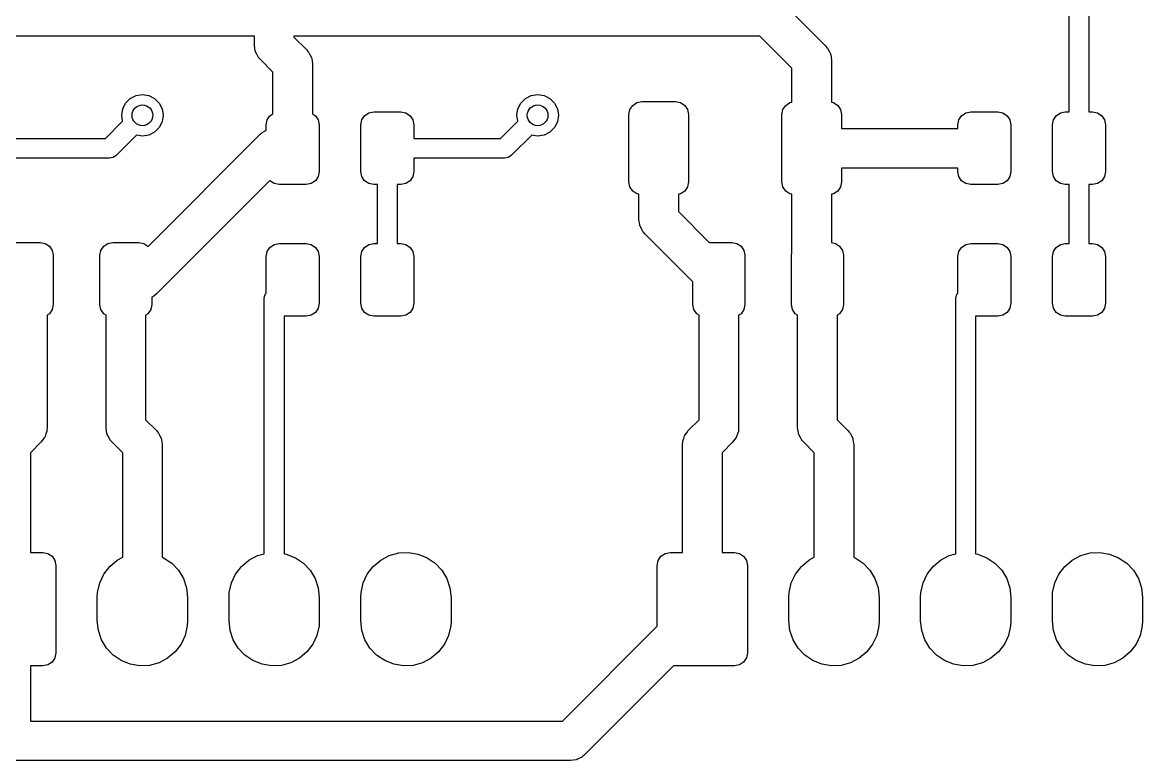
# Model space of a CAD drawing. Extents: x 2.94 to 6.46, y -5.12 to -3.34.
# Drawn here: x 5.609 to 6.459, y -5.115 to -4.554 of the extents above; entities that cross this region are included whole.
import ezdxf

# ---------------------------------------------------------------- set-up
doc = ezdxf.new("R2010")
doc.units = 0
doc.header["$MEASUREMENT"] = 0
doc.layers.add('BLACK', color=7, linetype='CONTINUOUS')

msp = doc.modelspace()

# ---------------------------------------------------------------- linework, layer by layer
at = {"layer": 'BLACK', "linetype": 'CONTINUOUS'}
for p, q in [((6.18561, -4.53939), (6.21868, -4.57246)), ((6.40343, -4.62244), (6.40343, -4.53903)), ((6.41843, -4.53593), (6.41843, -4.62244)), ((5.785, -4.565), (5.30407, -4.565)), ((5.785, -4.57185), (5.785, -4.565)), ((6.16879, -4.565), (5.815, -4.565)), ((5.815, -4.565), (5.815, -4.56564)), ((5.815, -4.56564), (5.82468, -4.57532)), ((6.19307, -4.58928), (6.16879, -4.565)), ((5.78535, -4.57394), (5.785, -4.57185)), ((5.7856, -4.57604), (5.78535, -4.57394)), ((6.21868, -4.57246), (6.21966, -4.57364)), ((6.21966, -4.57364), (6.21992, -4.57388)), ((6.21992, -4.57388), (6.22003, -4.57407)), ((6.22003, -4.57407), (6.22034, -4.57445)), ((6.22034, -4.57445), (6.22126, -4.57635)), ((5.78575, -4.57636), (5.7856, -4.57604)), ((5.78581, -4.57671), (5.78575, -4.57636)), ((5.78681, -4.57857), (5.78581, -4.57671)), ((5.78773, -4.58048), (5.78681, -4.57857)), ((5.78804, -4.58085), (5.78773, -4.58048)), ((5.78815, -4.58104), (5.78804, -4.58085)), ((5.78841, -4.58128), (5.78815, -4.58104)), ((5.78939, -4.58246), (5.78841, -4.58128)), ((5.79907, -4.59214), (5.78939, -4.58246)), ((5.82468, -4.57532), (5.82567, -4.57649)), ((5.82567, -4.57649), (5.82593, -4.57673)), ((5.82593, -4.57673), (5.82603, -4.57692)), ((5.82603, -4.57692), (5.82635, -4.5773)), ((5.82635, -4.5773), (5.82726, -4.57921)), ((5.82726, -4.57921), (5.82827, -4.58107)), ((5.82827, -4.58107), (5.82832, -4.58142)), ((5.82832, -4.58142), (5.82848, -4.58174)), ((5.82848, -4.58174), (5.82873, -4.58384)), ((6.22126, -4.57635), (6.22226, -4.57821)), ((6.22226, -4.57821), (6.22232, -4.57856)), ((6.22232, -4.57856), (6.22248, -4.57889)), ((6.22248, -4.57889), (6.22272, -4.58099)), ((6.22272, -4.58099), (6.22307, -4.58307)), ((6.22307, -4.58307), (6.22307, -4.61501)), ((5.82873, -4.58384), (5.82907, -4.58593)), ((5.82907, -4.58593), (5.82907, -4.62379)), ((6.19307, -4.61501), (6.19307, -4.58928)), ((5.79907, -4.62379), (5.79907, -4.59214)), ((5.68502, -4.62013), (5.68726, -4.61574)), ((5.68726, -4.61574), (5.69074, -4.61226)), ((5.69074, -4.61226), (5.69513, -4.61002)), ((5.69513, -4.61002), (5.7, -4.60925)), ((5.7, -4.60925), (5.70487, -4.61002)), ((5.70487, -4.61002), (5.70926, -4.61226)), ((5.70926, -4.61226), (5.71274, -4.61574)), ((5.71274, -4.61574), (5.71498, -4.62013)), ((5.98502, -4.62013), (5.98726, -4.61574)), ((5.98726, -4.61574), (5.99074, -4.61226)), ((5.99074, -4.61226), (5.99513, -4.61002)), ((5.99513, -4.61002), (6, -4.60925)), ((6, -4.60925), (6.00487, -4.61002)), ((6.00487, -4.61002), (6.00926, -4.61226)), ((6.00926, -4.61226), (6.01274, -4.61574)), ((6.01274, -4.61574), (6.01498, -4.62013)), ((6.07004, -4.62064), (6.07217, -4.61745)), ((6.07217, -4.61745), (6.07537, -4.61532)), ((6.07537, -4.61532), (6.07913, -4.61457)), ((6.07913, -4.61457), (6.10472, -4.61457)), ((6.10472, -4.61457), (6.10849, -4.61532)), ((6.10849, -4.61532), (6.11168, -4.61745)), ((6.11168, -4.61745), (6.11382, -4.62064)), ((6.18618, -4.62064), (6.18832, -4.61745)), ((6.18832, -4.61745), (6.19151, -4.61532)), ((6.19151, -4.61532), (6.19307, -4.61501)), ((6.22307, -4.61501), (6.22463, -4.61532)), ((6.22463, -4.61532), (6.22783, -4.61745)), ((6.22783, -4.61745), (6.22996, -4.62064)), ((5.68425, -4.625), (5.68502, -4.62013)), ((5.68495, -4.62944), (5.68425, -4.625)), ((5.71498, -4.62013), (5.71575, -4.625)), ((5.71575, -4.625), (5.71498, -4.62987)), ((5.79465, -4.62852), (5.79678, -4.62532)), ((5.79678, -4.62532), (5.79907, -4.62379)), ((5.82907, -4.62379), (5.83137, -4.62532)), ((5.83137, -4.62532), (5.8335, -4.62852)), ((5.8665, -4.62852), (5.86863, -4.62532)), ((5.86863, -4.62532), (5.87182, -4.62319)), ((5.87182, -4.62319), (5.87559, -4.62244)), ((5.87559, -4.62244), (5.89626, -4.62244)), ((5.89626, -4.62244), (5.90003, -4.62319)), ((5.90003, -4.62319), (5.90322, -4.62532)), ((5.90322, -4.62532), (5.90535, -4.62852)), ((5.98425, -4.625), (5.98502, -4.62013)), ((5.98495, -4.62944), (5.98425, -4.625)), ((6.01498, -4.62013), (6.01575, -4.625)), ((6.01575, -4.625), (6.01498, -4.62987)), ((6.06929, -4.62441), (6.07004, -4.62064)), ((6.06929, -4.67559), (6.06929, -4.62441)), ((6.11382, -4.62064), (6.11457, -4.62441)), ((6.11457, -4.62441), (6.11457, -4.67559)), ((6.18543, -4.62441), (6.18618, -4.62064)), ((6.18543, -4.67559), (6.18543, -4.62441)), ((6.22996, -4.62064), (6.23071, -4.62441)), ((6.23071, -4.62441), (6.23071, -4.635)), ((6.31965, -4.62852), (6.32178, -4.62532)), ((6.32178, -4.62532), (6.32497, -4.62319)), ((6.32497, -4.62319), (6.32874, -4.62244)), ((6.32874, -4.62244), (6.34941, -4.62244)), ((6.34941, -4.62244), (6.35318, -4.62319)), ((6.35318, -4.62319), (6.35637, -4.62532)), ((6.35637, -4.62532), (6.3585, -4.62852)), ((6.3915, -4.62852), (6.39363, -4.62532)), ((6.39363, -4.62532), (6.39682, -4.62319)), ((6.39682, -4.62319), (6.40059, -4.62244)), ((6.40059, -4.62244), (6.40343, -4.62244)), ((6.41843, -4.62244), (6.42126, -4.62244)), ((6.42126, -4.62244), (6.42503, -4.62319)), ((6.42503, -4.62319), (6.42822, -4.62532)), ((6.42822, -4.62532), (6.43035, -4.62852)), ((5.67189, -4.6425), (5.68495, -4.62944)), ((5.71274, -4.63426), (5.70926, -4.63774)), ((5.71498, -4.62987), (5.71274, -4.63426)), ((5.7939, -4.63228), (5.79465, -4.62852)), ((5.7939, -4.63648), (5.7939, -4.63228)), ((5.8335, -4.62852), (5.83425, -4.63228)), ((5.83425, -4.63228), (5.83425, -4.66772)), ((5.86575, -4.63228), (5.8665, -4.62852)), ((5.86575, -4.66772), (5.86575, -4.63228)), ((5.90535, -4.62852), (5.9061, -4.63228)), ((5.9061, -4.63228), (5.9061, -4.6425)), ((5.97189, -4.6425), (5.98495, -4.62944)), ((6.01274, -4.63426), (6.00926, -4.63774)), ((6.01498, -4.62987), (6.01274, -4.63426)), ((6.3189, -4.63228), (6.31965, -4.62852)), ((6.3189, -4.635), (6.3189, -4.63228)), ((6.3585, -4.62852), (6.35925, -4.63228)), ((6.35925, -4.63228), (6.35925, -4.66772)), ((6.39075, -4.63228), (6.3915, -4.62852)), ((6.39075, -4.66772), (6.39075, -4.63228)), ((6.43035, -4.62852), (6.4311, -4.63228)), ((6.4311, -4.63228), (6.4311, -4.66772)), ((5.3811, -4.6425), (5.67189, -4.6425)), ((5.69556, -4.64005), (5.68029, -4.65531)), ((5.7, -4.64075), (5.69556, -4.64005)), ((5.70487, -4.63998), (5.7, -4.64075)), ((5.7043, -4.72449), (5.78939, -4.63939)), ((5.70926, -4.63774), (5.70487, -4.63998)), ((5.78939, -4.63939), (5.79057, -4.63841)), ((5.79057, -4.63841), (5.79081, -4.63815)), ((5.79081, -4.63815), (5.791, -4.63804)), ((5.791, -4.63804), (5.79137, -4.63773)), ((5.79137, -4.63773), (5.79328, -4.63681)), ((5.79328, -4.63681), (5.7939, -4.63648)), ((5.9061, -4.6425), (5.97189, -4.6425)), ((5.99556, -4.64005), (5.98029, -4.65531)), ((6, -4.64075), (5.99556, -4.64005)), ((6.00487, -4.63998), (6, -4.64075)), ((6.00926, -4.63774), (6.00487, -4.63998)), ((6.23071, -4.635), (6.3189, -4.635)), ((5.675, -4.6575), (5.3811, -4.6575)), ((5.67622, -4.65722), (5.675, -4.6575)), ((5.67747, -4.65708), (5.67622, -4.65722)), ((5.67783, -4.65685), (5.67747, -4.65708)), ((5.67825, -4.65676), (5.67783, -4.65685)), ((5.67923, -4.65598), (5.67825, -4.65676)), ((5.68029, -4.65531), (5.67923, -4.65598)), ((5.975, -4.6575), (5.9061, -4.6575)), ((5.9061, -4.6575), (5.9061, -4.66772)), ((5.97622, -4.65722), (5.975, -4.6575)), ((5.97747, -4.65708), (5.97622, -4.65722)), ((5.97783, -4.65685), (5.97747, -4.65708)), ((5.97825, -4.65676), (5.97783, -4.65685)), ((5.97923, -4.65598), (5.97825, -4.65676)), ((5.98029, -4.65531), (5.97923, -4.65598)), ((5.83425, -4.66772), (5.8335, -4.67148)), ((5.8665, -4.67148), (5.86575, -4.66772)), ((5.9061, -4.66772), (5.90535, -4.67148)), ((6.3189, -4.665), (6.23071, -4.665)), ((6.23071, -4.665), (6.23071, -4.67559)), ((6.3189, -4.66772), (6.3189, -4.665)), ((6.31965, -4.67148), (6.3189, -4.66772)), ((6.35925, -4.66772), (6.3585, -4.67148)), ((6.3915, -4.67148), (6.39075, -4.66772)), ((6.4311, -4.66772), (6.43035, -4.67148)), ((5.79668, -4.67453), (5.71061, -4.76061)), ((5.79678, -4.67468), (5.79668, -4.67453)), ((5.79997, -4.67681), (5.79678, -4.67468)), ((5.80374, -4.67756), (5.79997, -4.67681)), ((5.82818, -4.67681), (5.82441, -4.67756)), ((5.83137, -4.67468), (5.82818, -4.67681)), ((5.8335, -4.67148), (5.83137, -4.67468)), ((5.86863, -4.67468), (5.8665, -4.67148)), ((5.87182, -4.67681), (5.86863, -4.67468)), ((5.87559, -4.67756), (5.87182, -4.67681)), ((5.90003, -4.67681), (5.89626, -4.67756)), ((5.90322, -4.67468), (5.90003, -4.67681)), ((5.90535, -4.67148), (5.90322, -4.67468)), ((6.07004, -4.67936), (6.06929, -4.67559)), ((6.11457, -4.67559), (6.11382, -4.67936)), ((6.18618, -4.67936), (6.18543, -4.67559)), ((6.23071, -4.67559), (6.22996, -4.67936)), ((6.32178, -4.67468), (6.31965, -4.67148)), ((6.32497, -4.67681), (6.32178, -4.67468)), ((6.32874, -4.67756), (6.32497, -4.67681)), ((6.35318, -4.67681), (6.34941, -4.67756)), ((6.35637, -4.67468), (6.35318, -4.67681)), ((6.3585, -4.67148), (6.35637, -4.67468)), ((6.39363, -4.67468), (6.3915, -4.67148)), ((6.39682, -4.67681), (6.39363, -4.67468)), ((6.40059, -4.67756), (6.39682, -4.67681)), ((6.42503, -4.67681), (6.42126, -4.67756)), ((6.42822, -4.67468), (6.42503, -4.67681)), ((6.43035, -4.67148), (6.42822, -4.67468)), ((5.82441, -4.67756), (5.80374, -4.67756)), ((5.87843, -4.67756), (5.87559, -4.67756)), ((5.87843, -4.72244), (5.87843, -4.67756)), ((5.89626, -4.67756), (5.89343, -4.67756)), ((5.89343, -4.67756), (5.89343, -4.72244)), ((6.07217, -4.68255), (6.07004, -4.67936)), ((6.07537, -4.68468), (6.07217, -4.68255)), ((6.07693, -4.68499), (6.07537, -4.68468)), ((6.07693, -4.70433), (6.07693, -4.68499)), ((6.10849, -4.68468), (6.10693, -4.68499)), ((6.10693, -4.68499), (6.10693, -4.69812)), ((6.11168, -4.68255), (6.10849, -4.68468)), ((6.11382, -4.67936), (6.11168, -4.68255)), ((6.18832, -4.68255), (6.18618, -4.67936)), ((6.19151, -4.68468), (6.18832, -4.68255)), ((6.19307, -4.68499), (6.19151, -4.68468)), ((6.19307, -4.72952), (6.19307, -4.68499)), ((6.22463, -4.68468), (6.22307, -4.68499)), ((6.22307, -4.68499), (6.22307, -4.72162)), ((6.22783, -4.68255), (6.22463, -4.68468)), ((6.22996, -4.67936), (6.22783, -4.68255)), ((6.34941, -4.67756), (6.32874, -4.67756)), ((6.40343, -4.67756), (6.40059, -4.67756)), ((6.40343, -4.72244), (6.40343, -4.67756)), ((6.42126, -4.67756), (6.41843, -4.67756)), ((6.41843, -4.67756), (6.41843, -4.72244)), ((6.10693, -4.69812), (6.13027, -4.72146)), ((6.07728, -4.70642), (6.07693, -4.70433)), ((6.07752, -4.70852), (6.07728, -4.70642)), ((6.07768, -4.70884), (6.07752, -4.70852)), ((6.07774, -4.70919), (6.07768, -4.70884)), ((6.07874, -4.71105), (6.07774, -4.70919)), ((6.07966, -4.71296), (6.07874, -4.71105)), ((6.07997, -4.71333), (6.07966, -4.71296)), ((6.08008, -4.71352), (6.07997, -4.71333)), ((6.08034, -4.71376), (6.08008, -4.71352)), ((6.08132, -4.71494), (6.08034, -4.71376)), ((6.11791, -4.75153), (6.08132, -4.71494)), ((5.60276, -4.72146), (5.62244, -4.72146)), ((5.62244, -4.72146), (5.62621, -4.72221)), ((5.62621, -4.72221), (5.6294, -4.72434)), ((5.6294, -4.72434), (5.63153, -4.72753)), ((5.63153, -4.72753), (5.63228, -4.7313)), ((5.66772, -4.7313), (5.66847, -4.72753)), ((5.66847, -4.72753), (5.6706, -4.72434)), ((5.6706, -4.72434), (5.67379, -4.72221)), ((5.67379, -4.72221), (5.67756, -4.72146)), ((5.67756, -4.72146), (5.69724, -4.72146)), ((5.69724, -4.72146), (5.70101, -4.72221)), ((5.70101, -4.72221), (5.7042, -4.72434)), ((5.7042, -4.72434), (5.7043, -4.72449)), ((5.79465, -4.72852), (5.79678, -4.72532)), ((5.79678, -4.72532), (5.79997, -4.72319)), ((5.79997, -4.72319), (5.80374, -4.72244)), ((5.80374, -4.72244), (5.82441, -4.72244)), ((5.82441, -4.72244), (5.82818, -4.72319)), ((5.82818, -4.72319), (5.83137, -4.72532)), ((5.83137, -4.72532), (5.8335, -4.72852)), ((5.8665, -4.72852), (5.86863, -4.72532)), ((5.86863, -4.72532), (5.87182, -4.72319)), ((5.87182, -4.72319), (5.87559, -4.72244)), ((5.87559, -4.72244), (5.87843, -4.72244)), ((5.89343, -4.72244), (5.89626, -4.72244)), ((5.89626, -4.72244), (5.90003, -4.72319)), ((5.90003, -4.72319), (5.90322, -4.72532)), ((5.90322, -4.72532), (5.90535, -4.72852)), ((6.13027, -4.72146), (6.14744, -4.72146)), ((6.14744, -4.72146), (6.15121, -4.72221)), ((6.15121, -4.72221), (6.1544, -4.72434)), ((6.1544, -4.72434), (6.15653, -4.72753)), ((6.15653, -4.72753), (6.15728, -4.7313)), ((6.22307, -4.72162), (6.22601, -4.72221)), ((6.22601, -4.72221), (6.2292, -4.72434)), ((6.2292, -4.72434), (6.23134, -4.72753)), ((6.23134, -4.72753), (6.23209, -4.7313)), ((6.31965, -4.72852), (6.32178, -4.72532)), ((6.32178, -4.72532), (6.32497, -4.72319)), ((6.32497, -4.72319), (6.32874, -4.72244)), ((6.32874, -4.72244), (6.34941, -4.72244)), ((6.34941, -4.72244), (6.35318, -4.72319)), ((6.35318, -4.72319), (6.35637, -4.72532)), ((6.35637, -4.72532), (6.3585, -4.72852)), ((6.3915, -4.72852), (6.39363, -4.72532)), ((6.39363, -4.72532), (6.39682, -4.72319)), ((6.39682, -4.72319), (6.40059, -4.72244)), ((6.40059, -4.72244), (6.40343, -4.72244)), ((6.41843, -4.72244), (6.42126, -4.72244)), ((6.42126, -4.72244), (6.42503, -4.72319)), ((6.42503, -4.72319), (6.42822, -4.72532)), ((6.42822, -4.72532), (6.43035, -4.72852)), ((5.63228, -4.7313), (5.63228, -4.7687)), ((5.66772, -4.7687), (5.66772, -4.7313)), ((5.7939, -4.73228), (5.79465, -4.72852)), ((5.7939, -4.76), (5.7939, -4.73228)), ((5.8335, -4.72852), (5.83425, -4.73228)), ((5.83425, -4.73228), (5.83425, -4.76772)), ((5.86575, -4.73228), (5.8665, -4.72852)), ((5.86575, -4.76772), (5.86575, -4.73228)), ((5.90535, -4.72852), (5.9061, -4.73228)), ((5.9061, -4.73228), (5.9061, -4.76772)), ((6.15728, -4.7313), (6.15728, -4.7687)), ((6.19272, -4.7313), (6.19307, -4.72952)), ((6.19272, -4.7687), (6.19272, -4.7313)), ((6.23209, -4.7313), (6.23209, -4.7687)), ((6.3189, -4.73228), (6.31965, -4.72852)), ((6.3189, -4.76), (6.3189, -4.73228)), ((6.3585, -4.72852), (6.35925, -4.73228)), ((6.35925, -4.73228), (6.35925, -4.76772)), ((6.39075, -4.73228), (6.3915, -4.72852)), ((6.39075, -4.76772), (6.39075, -4.73228)), ((6.43035, -4.72852), (6.4311, -4.73228)), ((6.4311, -4.73228), (6.4311, -4.76772)), ((6.11791, -4.7687), (6.11791, -4.75153)), ((5.71061, -4.76061), (5.70863, -4.76227)), ((5.79278, -4.76284), (5.79292, -4.7616)), ((5.79292, -4.7616), (5.79315, -4.76123)), ((5.79315, -4.76123), (5.79325, -4.76081)), ((5.79325, -4.76081), (5.7939, -4.76)), ((6.31778, -4.76284), (6.31792, -4.7616)), ((6.31792, -4.7616), (6.31815, -4.76123)), ((6.31815, -4.76123), (6.31825, -4.76081)), ((6.31825, -4.76081), (6.3189, -4.76)), ((5.63228, -4.7687), (5.63153, -4.77247)), ((5.66847, -4.77247), (5.66772, -4.7687)), ((5.70709, -4.7687), (5.70634, -4.77247)), ((5.70863, -4.76227), (5.70709, -4.76301)), ((5.70709, -4.76301), (5.70709, -4.7687)), ((5.7925, -4.76406), (5.79278, -4.76284)), ((5.7925, -4.95789), (5.7925, -4.76406)), ((5.83425, -4.76772), (5.8335, -4.77148)), ((5.8665, -4.77148), (5.86575, -4.76772)), ((5.9061, -4.76772), (5.90535, -4.77148)), ((6.11866, -4.77247), (6.11791, -4.7687)), ((6.15728, -4.7687), (6.15653, -4.77247)), ((6.19347, -4.77247), (6.19272, -4.7687)), ((6.23209, -4.7687), (6.23134, -4.77247)), ((6.3175, -4.76406), (6.31778, -4.76284)), ((6.3175, -4.95789), (6.3175, -4.76406)), ((6.35925, -4.76772), (6.3585, -4.77148)), ((6.3915, -4.77148), (6.39075, -4.76772)), ((6.4311, -4.76772), (6.43035, -4.77148)), ((5.6294, -4.77566), (5.6276, -4.77686)), ((5.6276, -4.77686), (5.6276, -4.8624)), ((5.63153, -4.77247), (5.6294, -4.77566)), ((5.6706, -4.77566), (5.66847, -4.77247)), ((5.6724, -4.77686), (5.6706, -4.77566)), ((5.6724, -4.8624), (5.6724, -4.77686)), ((5.7042, -4.77566), (5.7024, -4.77686)), ((5.7024, -4.77686), (5.7024, -4.85619)), ((5.70634, -4.77247), (5.7042, -4.77566)), ((5.82441, -4.77756), (5.8075, -4.77756)), ((5.8075, -4.77756), (5.8075, -4.95787)), ((5.82818, -4.77681), (5.82441, -4.77756)), ((5.83137, -4.77468), (5.82818, -4.77681)), ((5.8335, -4.77148), (5.83137, -4.77468)), ((5.86863, -4.77468), (5.8665, -4.77148)), ((5.87182, -4.77681), (5.86863, -4.77468)), ((5.87559, -4.77756), (5.87182, -4.77681)), ((5.89626, -4.77756), (5.87559, -4.77756)), ((5.90003, -4.77681), (5.89626, -4.77756)), ((5.90322, -4.77468), (5.90003, -4.77681)), ((5.90535, -4.77148), (5.90322, -4.77468)), ((6.1208, -4.77566), (6.11866, -4.77247)), ((6.1226, -4.77686), (6.1208, -4.77566)), ((6.1226, -4.85619), (6.1226, -4.77686)), ((6.1544, -4.77566), (6.1526, -4.77686)), ((6.1526, -4.77686), (6.1526, -4.8624)), ((6.15653, -4.77247), (6.1544, -4.77566)), ((6.1956, -4.77566), (6.19347, -4.77247)), ((6.1974, -4.77686), (6.1956, -4.77566)), ((6.1974, -4.8624), (6.1974, -4.77686)), ((6.2292, -4.77566), (6.2274, -4.77686)), ((6.2274, -4.77686), (6.2274, -4.85619)), ((6.23134, -4.77247), (6.2292, -4.77566)), ((6.34941, -4.77756), (6.3325, -4.77756)), ((6.3325, -4.77756), (6.3325, -4.95787)), ((6.35318, -4.77681), (6.34941, -4.77756)), ((6.35637, -4.77468), (6.35318, -4.77681)), ((6.3585, -4.77148), (6.35637, -4.77468)), ((6.39363, -4.77468), (6.3915, -4.77148)), ((6.39682, -4.77681), (6.39363, -4.77468)), ((6.40059, -4.77756), (6.39682, -4.77681)), ((6.42126, -4.77756), (6.40059, -4.77756)), ((6.42503, -4.77681), (6.42126, -4.77756)), ((6.42822, -4.77468), (6.42503, -4.77681)), ((6.43035, -4.77148), (6.42822, -4.77468)), ((5.6276, -4.8624), (5.62747, -4.86393)), ((5.62747, -4.86393), (5.62748, -4.86428)), ((5.67275, -4.86449), (5.6724, -4.8624)), ((5.7024, -4.85619), (5.71061, -4.86439)), ((6.11439, -4.86439), (6.1226, -4.85619)), ((6.1526, -4.8624), (6.15247, -4.86393)), ((6.15247, -4.86393), (6.15248, -4.86428)), ((6.19775, -4.86449), (6.1974, -4.8624)), ((6.2274, -4.85619), (6.23561, -4.86439)), ((5.62443, -4.87129), (5.6232, -4.87301)), ((5.62574, -4.86963), (5.62443, -4.87129)), ((5.62586, -4.86929), (5.62574, -4.86963)), ((5.62607, -4.869), (5.62586, -4.86929)), ((5.62667, -4.86698), (5.62607, -4.869)), ((5.62738, -4.86498), (5.62667, -4.86698)), ((5.62742, -4.86449), (5.62738, -4.86498)), ((5.62748, -4.86428), (5.62742, -4.86449)), ((5.673, -4.86659), (5.67275, -4.86449)), ((5.67315, -4.86691), (5.673, -4.86659)), ((5.67321, -4.86726), (5.67315, -4.86691)), ((5.67421, -4.86912), (5.67321, -4.86726)), ((5.67513, -4.87103), (5.67421, -4.86912)), ((5.67545, -4.8714), (5.67513, -4.87103)), ((5.67555, -4.8716), (5.67545, -4.8714)), ((5.67581, -4.87184), (5.67555, -4.8716)), ((5.67679, -4.87301), (5.67581, -4.87184)), ((5.71061, -4.86439), (5.71159, -4.86557)), ((5.71159, -4.86557), (5.71185, -4.86581)), ((5.71185, -4.86581), (5.71196, -4.866)), ((5.71196, -4.866), (5.71227, -4.86637)), ((5.71227, -4.86637), (5.71319, -4.86828)), ((5.71319, -4.86828), (5.71419, -4.87014)), ((5.71419, -4.87014), (5.71425, -4.87049)), ((5.71425, -4.87049), (5.7144, -4.87082)), ((5.7144, -4.87082), (5.71465, -4.87291)), ((6.11018, -4.87291), (6.11022, -4.87242)), ((6.11022, -4.87242), (6.11092, -4.87043)), ((6.11092, -4.87043), (6.11153, -4.8684)), ((6.11153, -4.8684), (6.11174, -4.86811)), ((6.11174, -4.86811), (6.11186, -4.86777)), ((6.11186, -4.86777), (6.11316, -4.86611)), ((6.11316, -4.86611), (6.11439, -4.86439)), ((6.14943, -4.87129), (6.1482, -4.87301)), ((6.15074, -4.86963), (6.14943, -4.87129)), ((6.15086, -4.86929), (6.15074, -4.86963)), ((6.15107, -4.869), (6.15086, -4.86929)), ((6.15167, -4.86698), (6.15107, -4.869)), ((6.15238, -4.86498), (6.15167, -4.86698)), ((6.15242, -4.86449), (6.15238, -4.86498)), ((6.15248, -4.86428), (6.15242, -4.86449)), ((6.198, -4.86659), (6.19775, -4.86449)), ((6.19815, -4.86691), (6.198, -4.86659)), ((6.19821, -4.86726), (6.19815, -4.86691)), ((6.19921, -4.86912), (6.19821, -4.86726)), ((6.20013, -4.87103), (6.19921, -4.86912)), ((6.20045, -4.8714), (6.20013, -4.87103)), ((6.20055, -4.8716), (6.20045, -4.8714)), ((6.20081, -4.87184), (6.20055, -4.8716)), ((6.20179, -4.87301), (6.20081, -4.87184)), ((6.23561, -4.86439), (6.23659, -4.86557)), ((6.23659, -4.86557), (6.23685, -4.86581)), ((6.23685, -4.86581), (6.23696, -4.866)), ((6.23696, -4.866), (6.23727, -4.86637)), ((6.23727, -4.86637), (6.23819, -4.86828)), ((6.23819, -4.86828), (6.23919, -4.87014)), ((6.23919, -4.87014), (6.23925, -4.87049)), ((6.23925, -4.87049), (6.2394, -4.87082)), ((6.2394, -4.87082), (6.23965, -4.87291)), ((5.6232, -4.87301), (5.615, -4.88121)), ((5.685, -4.88121), (5.67679, -4.87301)), ((5.71465, -4.87291), (5.715, -4.875)), ((5.715, -4.875), (5.715, -4.96047)), ((6.11, -4.875), (6.11013, -4.87347)), ((6.11, -4.95689), (6.11, -4.875)), ((6.11012, -4.87312), (6.11018, -4.87291)), ((6.11013, -4.87347), (6.11012, -4.87312)), ((6.1482, -4.87301), (6.14, -4.88121)), ((6.21, -4.88121), (6.20179, -4.87301)), ((6.23965, -4.87291), (6.24, -4.875)), ((6.24, -4.875), (6.24, -4.96047)), ((5.615, -4.88121), (5.615, -4.95689)), ((5.685, -4.96056), (5.685, -4.88121)), ((6.14, -4.88121), (6.14, -4.95689)), ((6.21, -4.96056), (6.21, -4.88121)), ((5.615, -4.95689), (5.62441, -4.95689)), ((5.62441, -4.95689), (5.62818, -4.95764)), ((5.62818, -4.95764), (5.63137, -4.95977)), ((5.88739, -4.9593), (5.89452, -4.95733)), ((5.89452, -4.95733), (5.90191, -4.95694)), ((5.90191, -4.95694), (5.90921, -4.95815)), ((6.09363, -4.95977), (6.09682, -4.95764)), ((6.09682, -4.95764), (6.10059, -4.95689)), ((6.10059, -4.95689), (6.11, -4.95689)), ((6.14, -4.95689), (6.14941, -4.95689)), ((6.14941, -4.95689), (6.15318, -4.95764)), ((6.15318, -4.95764), (6.15637, -4.95977)), ((6.41239, -4.9593), (6.41952, -4.95733)), ((6.41952, -4.95733), (6.42691, -4.95694)), ((6.42691, -4.95694), (6.43421, -4.95815)), ((5.63137, -4.95977), (5.6335, -4.96297)), ((5.6335, -4.96297), (5.63425, -4.96673)), ((5.6752, -4.96752), (5.68085, -4.96275)), ((5.68085, -4.96275), (5.685, -4.96056)), ((5.715, -4.96047), (5.71608, -4.9609)), ((5.71608, -4.9609), (5.7222, -4.96506)), ((5.7222, -4.96506), (5.72728, -4.97043)), ((5.7752, -4.96752), (5.78085, -4.96275)), ((5.78085, -4.96275), (5.78739, -4.9593)), ((5.78739, -4.9593), (5.7925, -4.95789)), ((5.8075, -4.95787), (5.80921, -4.95815)), ((5.80921, -4.95815), (5.81608, -4.9609)), ((5.81608, -4.9609), (5.8222, -4.96506)), ((5.8222, -4.96506), (5.82728, -4.97043)), ((5.8752, -4.96752), (5.88085, -4.96275)), ((5.88085, -4.96275), (5.88739, -4.9593)), ((5.90921, -4.95815), (5.91608, -4.9609)), ((5.91608, -4.9609), (5.9222, -4.96506)), ((5.9222, -4.96506), (5.92728, -4.97043)), ((6.09075, -4.96673), (6.0915, -4.96297)), ((6.0915, -4.96297), (6.09363, -4.95977)), ((6.15637, -4.95977), (6.1585, -4.96297)), ((6.1585, -4.96297), (6.15925, -4.96673)), ((6.2002, -4.96752), (6.20585, -4.96275)), ((6.20585, -4.96275), (6.21, -4.96056)), ((6.24, -4.96047), (6.24108, -4.9609)), ((6.24108, -4.9609), (6.2472, -4.96506)), ((6.2472, -4.96506), (6.25228, -4.97043)), ((6.3002, -4.96752), (6.30585, -4.96275)), ((6.30585, -4.96275), (6.31239, -4.9593)), ((6.31239, -4.9593), (6.3175, -4.95789)), ((6.3325, -4.95787), (6.33421, -4.95815)), ((6.33421, -4.95815), (6.34108, -4.9609)), ((6.34108, -4.9609), (6.3472, -4.96506)), ((6.3472, -4.96506), (6.35228, -4.97043)), ((6.4002, -4.96752), (6.40585, -4.96275)), ((6.40585, -4.96275), (6.41239, -4.9593)), ((6.43421, -4.95815), (6.44108, -4.9609)), ((6.44108, -4.9609), (6.4472, -4.96506)), ((6.4472, -4.96506), (6.45228, -4.97043)), ((5.63425, -4.96673), (5.63425, -5.03327)), ((5.66758, -4.9801), (5.6707, -4.9734)), ((5.6707, -4.9734), (5.6752, -4.96752)), ((5.72728, -4.97043), (5.73109, -4.97677)), ((5.76758, -4.9801), (5.7707, -4.9734)), ((5.7707, -4.9734), (5.7752, -4.96752)), ((5.82728, -4.97043), (5.83109, -4.97677)), ((5.86758, -4.9801), (5.8707, -4.9734)), ((5.8707, -4.9734), (5.8752, -4.96752)), ((5.92728, -4.97043), (5.93109, -4.97677)), ((6.09075, -5.01304), (6.09075, -4.96673)), ((6.15925, -4.96673), (6.15925, -5.03327)), ((6.19258, -4.9801), (6.1957, -4.9734)), ((6.1957, -4.9734), (6.2002, -4.96752)), ((6.25228, -4.97043), (6.25609, -4.97677)), ((6.29258, -4.9801), (6.2957, -4.9734)), ((6.2957, -4.9734), (6.3002, -4.96752)), ((6.35228, -4.97043), (6.35609, -4.97677)), ((6.39258, -4.9801), (6.3957, -4.9734)), ((6.3957, -4.9734), (6.4002, -4.96752)), ((6.45228, -4.97043), (6.45609, -4.97677)), ((5.66596, -4.98732), (5.66758, -4.9801)), ((5.73109, -4.97677), (5.73345, -4.98379)), ((5.76596, -4.98732), (5.76758, -4.9801)), ((5.83109, -4.97677), (5.83345, -4.98379)), ((5.86596, -4.98732), (5.86758, -4.9801)), ((5.93109, -4.97677), (5.93345, -4.98379)), ((6.19096, -4.98732), (6.19258, -4.9801)), ((6.25609, -4.97677), (6.25845, -4.98379)), ((6.29096, -4.98732), (6.29258, -4.9801)), ((6.35609, -4.97677), (6.35845, -4.98379)), ((6.39096, -4.98732), (6.39258, -4.9801)), ((6.45609, -4.97677), (6.45845, -4.98379)), ((5.66575, -4.99114), (5.66596, -4.98732)), ((5.66575, -5.00886), (5.66575, -4.99114)), ((5.73345, -4.98379), (5.73425, -4.99114)), ((5.73425, -4.99114), (5.73425, -5.00886)), ((5.76575, -4.99114), (5.76596, -4.98732)), ((5.76575, -5.00886), (5.76575, -4.99114)), ((5.83345, -4.98379), (5.83425, -4.99114)), ((5.83425, -4.99114), (5.83425, -5.00886)), ((5.86575, -4.99114), (5.86596, -4.98732)), ((5.86575, -5.00886), (5.86575, -4.99114)), ((5.93345, -4.98379), (5.93425, -4.99114)), ((5.93425, -4.99114), (5.93425, -5.00886)), ((6.19075, -4.99114), (6.19096, -4.98732)), ((6.19075, -5.00886), (6.19075, -4.99114)), ((6.25845, -4.98379), (6.25925, -4.99114)), ((6.25925, -4.99114), (6.25925, -5.00886)), ((6.29075, -4.99114), (6.29096, -4.98732)), ((6.29075, -5.00886), (6.29075, -4.99114)), ((6.35845, -4.98379), (6.35925, -4.99114)), ((6.35925, -4.99114), (6.35925, -5.00886)), ((6.39075, -4.99114), (6.39096, -4.98732)), ((6.39075, -5.00886), (6.39075, -4.99114)), ((6.45845, -4.98379), (6.45925, -4.99114)), ((6.45925, -4.99114), (6.45925, -5.00886)), ((5.66655, -5.01621), (5.66575, -5.00886)), ((5.66891, -5.02323), (5.66655, -5.01621)), ((5.73404, -5.01268), (5.73242, -5.0199)), ((5.73425, -5.00886), (5.73404, -5.01268)), ((5.76655, -5.01621), (5.76575, -5.00886)), ((5.76891, -5.02323), (5.76655, -5.01621)), ((5.83404, -5.01268), (5.83242, -5.0199)), ((5.83425, -5.00886), (5.83404, -5.01268)), ((5.86655, -5.01621), (5.86575, -5.00886)), ((5.86891, -5.02323), (5.86655, -5.01621)), ((5.93404, -5.01268), (5.93242, -5.0199)), ((5.93425, -5.00886), (5.93404, -5.01268)), ((6.01879, -5.085), (6.09075, -5.01304)), ((6.19155, -5.01621), (6.19075, -5.00886)), ((6.19391, -5.02323), (6.19155, -5.01621)), ((6.25904, -5.01268), (6.25742, -5.0199)), ((6.25925, -5.00886), (6.25904, -5.01268)), ((6.29155, -5.01621), (6.29075, -5.00886)), ((6.29391, -5.02323), (6.29155, -5.01621)), ((6.35904, -5.01268), (6.35742, -5.0199)), ((6.35925, -5.00886), (6.35904, -5.01268)), ((6.39155, -5.01621), (6.39075, -5.00886)), ((6.39391, -5.02323), (6.39155, -5.01621)), ((6.45904, -5.01268), (6.45742, -5.0199)), ((6.45925, -5.00886), (6.45904, -5.01268)), ((5.67272, -5.02957), (5.66891, -5.02323)), ((5.73242, -5.0199), (5.7293, -5.0266)), ((5.77272, -5.02957), (5.76891, -5.02323)), ((5.83242, -5.0199), (5.8293, -5.0266)), ((5.87272, -5.02957), (5.86891, -5.02323)), ((5.93242, -5.0199), (5.9293, -5.0266)), ((6.19772, -5.02957), (6.19391, -5.02323)), ((6.25742, -5.0199), (6.2543, -5.0266)), ((6.29772, -5.02957), (6.29391, -5.02323)), ((6.35742, -5.0199), (6.3543, -5.0266)), ((6.39772, -5.02957), (6.39391, -5.02323)), ((6.45742, -5.0199), (6.4543, -5.0266)), ((5.63425, -5.03327), (5.6335, -5.03703)), ((5.6778, -5.03494), (5.67272, -5.02957)), ((5.7248, -5.03248), (5.71915, -5.03725)), ((5.7293, -5.0266), (5.7248, -5.03248)), ((5.7778, -5.03494), (5.77272, -5.02957)), ((5.8248, -5.03248), (5.81915, -5.03725)), ((5.8293, -5.0266), (5.8248, -5.03248)), ((5.8778, -5.03494), (5.87272, -5.02957)), ((5.9248, -5.03248), (5.91915, -5.03725)), ((5.9293, -5.0266), (5.9248, -5.03248)), ((6.15925, -5.03327), (6.1585, -5.03703)), ((6.2028, -5.03494), (6.19772, -5.02957)), ((6.2498, -5.03248), (6.24415, -5.03725)), ((6.2543, -5.0266), (6.2498, -5.03248)), ((6.3028, -5.03494), (6.29772, -5.02957)), ((6.3498, -5.03248), (6.34415, -5.03725)), ((6.3543, -5.0266), (6.3498, -5.03248)), ((6.4028, -5.03494), (6.39772, -5.02957)), ((6.4498, -5.03248), (6.44415, -5.03725)), ((6.4543, -5.0266), (6.4498, -5.03248)), ((5.62818, -5.04236), (5.62441, -5.04311)), ((5.63137, -5.04023), (5.62818, -5.04236)), ((5.6335, -5.03703), (5.63137, -5.04023)), ((5.68392, -5.0391), (5.6778, -5.03494)), ((5.69079, -5.04185), (5.68392, -5.0391)), ((5.69809, -5.04306), (5.69079, -5.04185)), ((5.70548, -5.04267), (5.69809, -5.04306)), ((5.71261, -5.0407), (5.70548, -5.04267)), ((5.71915, -5.03725), (5.71261, -5.0407)), ((5.78392, -5.0391), (5.7778, -5.03494)), ((5.79079, -5.04185), (5.78392, -5.0391)), ((5.79809, -5.04306), (5.79079, -5.04185)), ((5.80548, -5.04267), (5.79809, -5.04306)), ((5.81261, -5.0407), (5.80548, -5.04267)), ((5.81915, -5.03725), (5.81261, -5.0407)), ((5.88392, -5.0391), (5.8778, -5.03494)), ((5.89079, -5.04185), (5.88392, -5.0391)), ((5.89809, -5.04306), (5.89079, -5.04185)), ((5.90548, -5.04267), (5.89809, -5.04306)), ((5.91261, -5.0407), (5.90548, -5.04267)), ((5.91915, -5.03725), (5.91261, -5.0407)), ((6.15318, -5.04236), (6.14941, -5.04311)), ((6.15637, -5.04023), (6.15318, -5.04236)), ((6.1585, -5.03703), (6.15637, -5.04023)), ((6.20892, -5.0391), (6.2028, -5.03494)), ((6.21579, -5.04185), (6.20892, -5.0391)), ((6.22309, -5.04306), (6.21579, -5.04185)), ((6.23048, -5.04267), (6.22309, -5.04306)), ((6.23761, -5.0407), (6.23048, -5.04267)), ((6.24415, -5.03725), (6.23761, -5.0407)), ((6.30892, -5.0391), (6.3028, -5.03494)), ((6.31579, -5.04185), (6.30892, -5.0391)), ((6.32309, -5.04306), (6.31579, -5.04185)), ((6.33048, -5.04267), (6.32309, -5.04306)), ((6.33761, -5.0407), (6.33048, -5.04267)), ((6.34415, -5.03725), (6.33761, -5.0407)), ((6.40892, -5.0391), (6.4028, -5.03494)), ((6.41579, -5.04185), (6.40892, -5.0391)), ((6.42309, -5.04306), (6.41579, -5.04185)), ((6.43048, -5.04267), (6.42309, -5.04306)), ((6.43761, -5.0407), (6.43048, -5.04267)), ((6.44415, -5.03725), (6.43761, -5.0407)), ((5.62441, -5.04311), (5.615, -5.04311)), ((5.615, -5.04311), (5.615, -5.085)), ((6.1031, -5.04311), (6.03561, -5.11061)), ((6.14941, -5.04311), (6.1031, -5.04311)), ((5.615, -5.085), (6.01879, -5.085)), ((6.03561, -5.11061), (6.03443, -5.11159)), ((6.025, -5.115), (3, -5.115)), ((6.02709, -5.11465), (6.025, -5.115)), ((6.02918, -5.1144), (6.02709, -5.11465)), ((6.02951, -5.11425), (6.02918, -5.1144)), ((6.02986, -5.11419), (6.02951, -5.11425)), ((6.03172, -5.11319), (6.02986, -5.11419)), ((6.03363, -5.11227), (6.03172, -5.11319)), ((6.034, -5.11196), (6.03363, -5.11227)), ((6.03419, -5.11185), (6.034, -5.11196)), ((6.03443, -5.11159), (6.03419, -5.11185))]:
    msp.add_line(p, q, dxfattribs=at)
at = {"layer": 'BLACK'}
for centre in [(5.7, -4.625), (6, -4.625)]:
    msp.add_circle(centre, 0.00787, dxfattribs=at)

doc.saveas('drawing.dxf')
